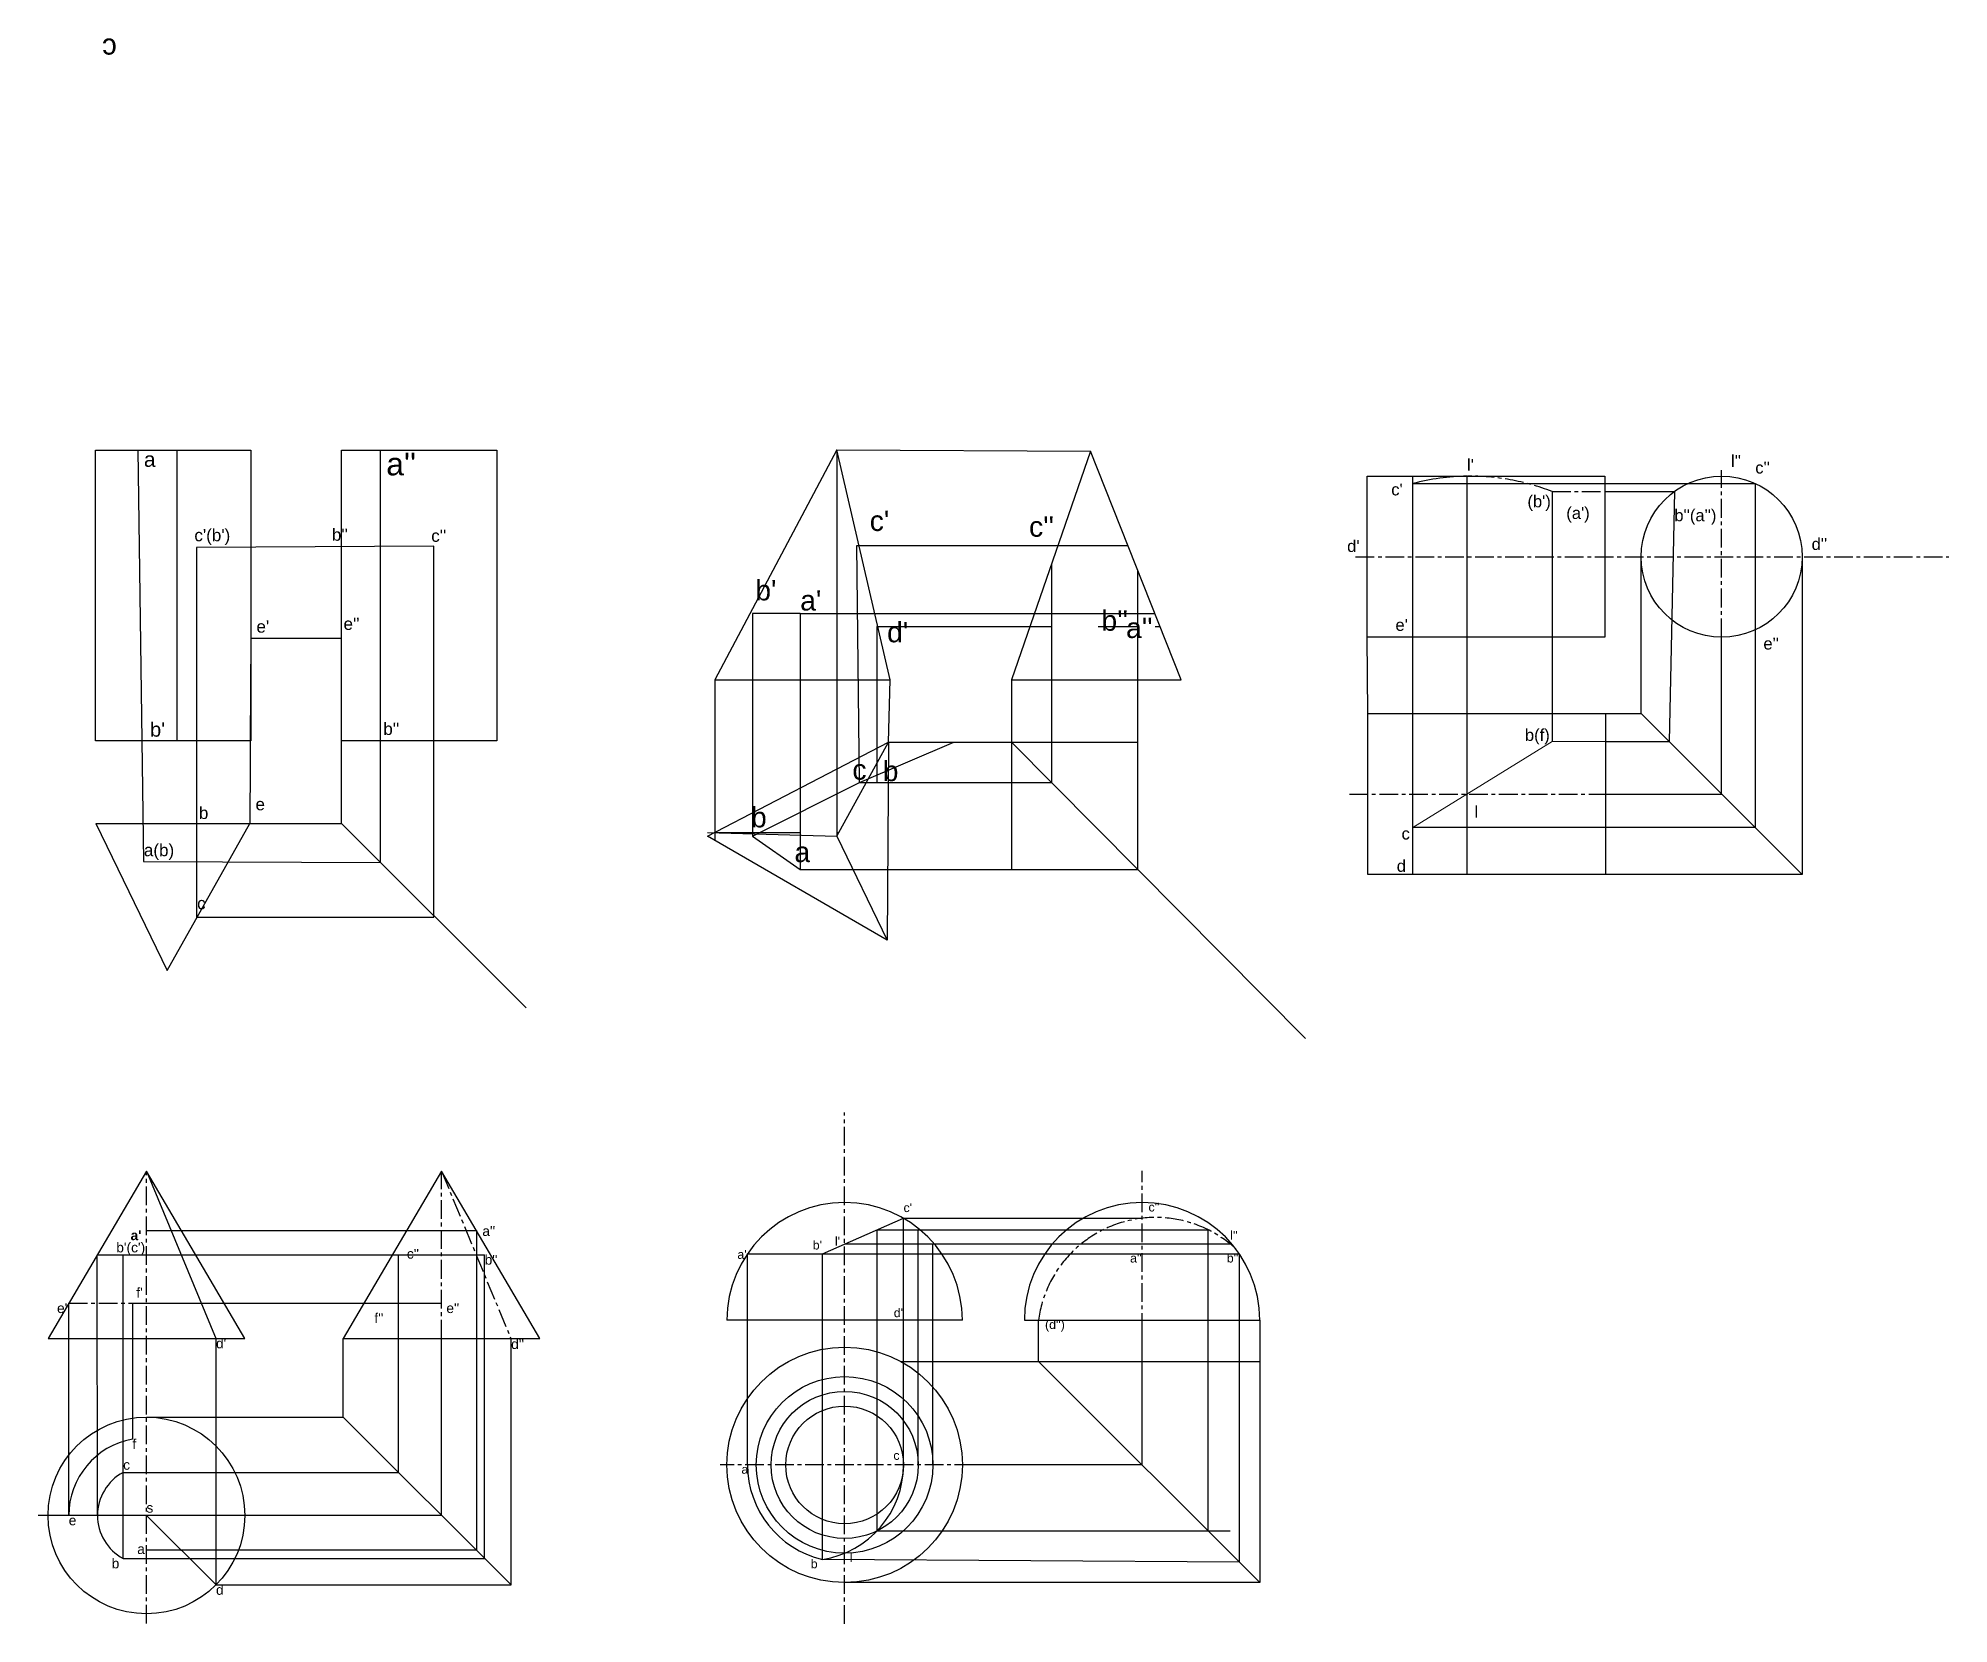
# Model space of a CAD drawing. Header units: millimetres. Extents: x 391 to 3636, y 504 to 3199.
import ezdxf

# ---------------------------------------------------------------- set-up
doc = ezdxf.new("R2010")
doc.units = ezdxf.units.MM
doc.linetypes.add('CENTER', pattern=[50.8, 31.75, -6.35, 6.35, -6.35])
doc.styles.add('Annotative', font='arial.ttf')
doc.styles.get("Standard").update_dxf_attribs({"font": 'arial.ttf'})

msp = doc.modelspace()

# ---------------------------------------------------------------- linework, layer by layer
at = {"color": 3}
for p, q in [((560, 2499), (569.4, 1799.8)), ((1747.3, 2499.4), (1747.3, 1842.7)), ((972.1, 1798), (972.1, 2498.5)), ((2725.4, 2441.9), (3307.3, 2441.9)), ((2817.7, 1777.4), (2817.7, 2454.4)), ((3307.3, 2441.9), (3307.3, 1857.1)), ((2962.1, 2428.3), (2962.1, 2003.6)), ((3051.7, 2428.3), (3169.9, 2428.3)), ((3169.9, 2428.3), (3160.8, 2003.6)), ((1785.9, 1933.7), (1781, 2336.7)), ((1781, 2336.7), (2241.7, 2336.7)), ((659.6, 2333.1), (659.6, 1705)), ((1062.9, 1705), (1062.9, 2335.5)), ((2112.4, 1933.7), (2112.4, 2306)), ((3113.3, 2051.1), (3113.3, 2317.5)), ((3387, 2317.5), (3387, 1777.4)), ((2258.6, 1786.2), (2258.6, 2294.1)), ((1603.9, 2221.2), (1603.9, 1842.7)), ((1685, 2221.2), (1685, 1786.2)), ((1685, 2221.2), (2287.4, 2221.2)), ((752.1, 2179.1), (750, 1864)), ((752.1, 2179.1), (906.3, 2179.1)), ((1815.4, 2199.1), (2112.4, 2199.1)), ((1815.4, 2199.1), (1815.4, 1933.7)), ((2649.3, 2051.1), (2648.2, 2180.7)), ((2725.4, 2051.1), (2725.4, 2180.7)), ((3250.2, 1914.2), (3250.2, 2180.7)), ((1539.9, 2108.1), (1539.9, 1835.6)), ((1835.1, 2002.5), (1837.6, 2108.1)), ((2044.2, 2108.1), (2044.2, 1786.2)), ((3052.9, 2051.1), (3113.3, 2051.1)), ((3113.3, 2051.1), (3387, 1777.4)), ((906.1, 1864), (906.1, 2004.5)), ((1835.1, 2002.5), (2258.6, 2002.5)), ((2044.2, 2002.5), (2543.6, 1498.7)), ((3052.9, 2003.6), (3160.8, 2003.6)), ((1785.9, 1933.7), (2112.4, 1933.7)), ((3052.9, 1914.2), (3250.2, 1914.2)), ((750, 1864), (906.1, 1864)), ((906.1, 1864), (1219.5, 1551)), ((3307.3, 1857.1), (2725.4, 1857.1)), ((569.4, 1799.8), (972.1, 1798)), ((1685, 1786.2), (2258.6, 1786.2)), ((3387, 1777.4), (3052.9, 1777.4)), ((659.6, 1705), (1062.9, 1705)), ((574.5, 1172.7), (1134.9, 1172.7)), ((1134.9, 1172.7), (1134.9, 629.2)), ((1815.5, 661.8), (1815.5, 1173.7)), ((1815.5, 1173.7), (2378.1, 1173.7)), ((1860.5, 1193.3), (2265.8, 1193.3)), ((1885.5, 774.1), (1885.5, 1173.7)), ((2378.1, 661.8), (2378.1, 1173.7)), ((1760.5, 1149.7), (2415.4, 1149.7)), ((1910.5, 774.1), (1910.5, 1149.7)), ((491.3, 688.2), (491, 1131.1)), ((491, 1131.1), (1149, 1131.1)), ((535, 615), (535, 1131.1)), ((1002.6, 761.4), (1002.6, 1131.1)), ((1149, 615), (1149, 1131.1)), ((1595.5, 774.1), (1595.5, 1133.1)), ((1595.5, 1133.1), (2430.8, 1133.1)), ((1722.7, 613.5), (1722.7, 1133.1)), ((2430.8, 1133.1), (2430.8, 609.1)), ((442.6, 688.2), (442.6, 1048.9)), ((550.7, 1048.9), (550.7, 818)), ((574.5, 1048.9), (943.9, 1048.9)), ((2089.8, 950.1), (2089.8, 1020.1)), ((2465.8, 1020.1), (2465.8, 574.1)), ((692.7, 570.1), (692.7, 989)), ((908.7, 855.3), (908.7, 989)), ((1075.8, 688.2), (1075.8, 989)), ((1194, 570.1), (1194, 989)), ((2265.8, 774.1), (2265.8, 1000.5)), ((1855.4, 950.1), (2465.8, 950.1)), ((2089.8, 950.1), (2465.8, 574.1)), ((574.5, 855.3), (908.7, 855.3)), ((908.7, 855.3), (1194, 570.1)), ((535, 761.4), (1002.6, 761.4)), ((2265.8, 774.1), (1979.1, 774.1)), ((1075.8, 688.2), (760.4, 688.2)), ((1815.5, 661.8), (2415.5, 661.8)), ((1134.9, 629.2), (574.5, 629.2)), ((535, 615), (1149, 615)), ((2430.8, 609.1), (1722.7, 613.5)), ((692.7, 570.1), (1194, 570.1)), ((2465.8, 574.1), (1760.5, 574.1))]:
    msp.add_line(p, q, dxfattribs=at)
for p, q in [((1747.3, 2499.4), (1539.9, 2108.1)), ((1837.6, 2108.1), (1747.3, 2499.4)), ((626.2, 2498.5), (626.2, 2004.5)), ((2178.3, 2497.2), (2044.2, 2108.1)), ((2332, 2108.1), (2178.3, 2497.2)), ((1685, 2221.2), (1603.9, 2221.2)), ((1539.9, 2108.1), (1837.6, 2108.1)), ((2044.2, 2108.1), (2332, 2108.1)), ((1527.6, 1842.7), (1835.1, 2002.5)), ((1747.3, 1842.7), (1835.1, 2002.5)), ((1785.9, 1933.7), (1945.8, 2002.5)), ((1835.1, 2002.5), (1832.6, 1665.8)), ((1603.9, 1842.7), (1785.9, 1933.7)), ((488.7, 1864), (750, 1864)), ((488.7, 1864), (609.9, 1614.3)), ((609.9, 1614.3), (750, 1864)), ((1527.6, 1849.1), (1747.3, 1842.7)), ((1832.6, 1665.8), (1527.6, 1842.7)), ((1603.9, 1842.7), (1685, 1786.2)), ((1747.3, 1842.7), (1832.6, 1665.8))]:
    msp.add_line(p, q)
at = {"color": 116, "true_color": 0x136734}
msp.add_line((1747.3, 2499.4), (2178.3, 2497.2), dxfattribs=at)
at = {"lineweight": 30}
for p, q in [((2725.4, 2180.7), (2725.4, 2454.4)), ((2725.4, 1777.4), (2725.4, 2051.1)), ((574.5, 1273.1), (407.4, 989)), ((741.6, 989), (574.5, 1273.1)), ((574.5, 1273.1), (692.7, 987.8)), ((1075.8, 1273.1), (908.7, 989)), ((1242.9, 989), (1075.8, 1273.1)), ((1722.7, 1133.1), (1860.5, 1193.3)), ((1860.5, 774.1), (1860.5, 1193.3)), ((1960.5, 1020.1), (1560.5, 1020.1)), ((2065.8, 1020.1), (2465.8, 1020.1)), ((407.4, 989), (741.6, 989)), ((908.7, 989), (1242.9, 989)), ((760.4, 688.2), (390.7, 688.2)), ((574.5, 688.2), (692.7, 570.1))]:
    msp.add_line(p, q, dxfattribs=at)
at = {"linetype": 'CENTER', "lineweight": 30}
for p, q in [((3250.2, 2180.7), (3250.2, 2464.4)), ((2962.1, 2428.3), (3051.7, 2428.3)), ((2628.4, 2317.5), (3636, 2317.5)), ((2618, 1914.2), (3075.2, 1914.2)), ((1760.5, 504.1), (1760.5, 1372.9)), ((574.5, 504.4), (574.5, 1273.1)), ((1075.8, 989), (1075.8, 1273.1)), ((1075.8, 1273.1), (1194, 987.8)), ((2265.8, 1000.5), (2265.8, 1274.1)), ((442.6, 1048.9), (574.5, 1048.9))]:
    msp.add_line(p, q, dxfattribs=at)
at = {"color": 114, "true_color": 0x139b48}
for p, q in [((1062.9, 2335.5), (659.6, 2333.1)), ((752.1, 2179.1), (752.1, 2004.5)), ((2191.1, 2199.1), (2258.6, 2199.1)), ((2287.9, 2199.1), (2296.1, 2199.1)), ((1539.9, 1849.1), (1685, 1849.1)), ((1747.3, 1849.1), (1750.8, 1849.1))]:
    msp.add_line(p, q, dxfattribs=at)
at = {"color": 0}
msp.add_line((752.1, 2179.1), (750.9, 2004.5), dxfattribs=at)
at = {"lineweight": 18}
for p, q in [((2725.4, 1857.1), (2962.1, 2003.6)), ((2962.1, 2003.6), (3052.9, 2003.6))]:
    msp.add_line(p, q, dxfattribs=at)
at = {"color": 7, "lineweight": 30}
msp.add_line((943.9, 1048.9), (1075.8, 1048.9), dxfattribs=at)
at = {"linetype": 'CENTER'}
for p, q in [((1979.1, 774.1), (1549.1, 774.1)), ((574.5, 688.2), (574.5, 688.2))]:
    msp.add_line(p, q, dxfattribs=at)
for points in [[(488.2, 2498.5), (751.9, 2498.5), (751.9, 2004.5), (488.2, 2004.5)], [(906.1, 2498.5), (1169.8, 2498.5), (1169.8, 2004.5), (906.1, 2004.5)]]:
    msp.add_lwpolyline(points, close=True)
at = {"lineweight": 30}
for points in [[(2648.2, 2454.4), (3051.7, 2454.4), (3051.7, 2180.7), (2648.2, 2180.7)], [(2649.3, 2051.1), (3052.9, 2051.1), (3052.9, 1777.4), (2649.3, 1777.4)]]:
    msp.add_lwpolyline(points, close=True, dxfattribs=at)
for centre, radius in [((3250.2, 2317.5), 136.8), ((1760.5, 774.1), 200), ((1760.5, 774.1), 125), ((574.5, 688.2), 167.1)]:
    msp.add_circle(centre, radius, dxfattribs=at)
at = {"color": 3}
for radius in [150, 100]:
    msp.add_circle((1760.5, 774.1), radius, dxfattribs=at)
at = {"lineweight": 30}
for centre, radius, start, end in [((2822.9, 2069.5), 384.9, 90.7625, 104.6636), ((1760.5, 1020.1), 200, 0, 180), ((2265.8, 1020.1), 200, 0, 180), ((574.5, 688.2), 131.9, 100.4024, 180), ((1760.5, 774.1), 165, 180, 256.7564), ((1698, 774.1), 162.5, 278.7428, 0)]:
    msp.add_arc(centre, radius, start, end, dxfattribs=at)
at = {"linetype": 'CENTER', "lineweight": 30}
for centre, radius, start, end in [((2822.9, 2069.5), 384.9, 68.7905, 90.7625), ((2288.8, 993.9), 200.7, 47.3551, 172.5044)]:
    msp.add_arc(centre, radius, start, end, dxfattribs=at)
at = {"color": 3}
msp.add_arc((574.5, 688.2), 83.2, 118.3413, 241.6587, dxfattribs=at)
for radius, start, end in [(83.2, 314.7659, 315), (131.9, 333.4047, 333.6149)]:
    msp.add_arc((574.5, 688.2), radius, start, end)

# ---------------------------------------------------------------- texts
at = {"color": 0}
msp.add_text('c', height=35.6, rotation=180, dxfattribs=at).set_placement((524.3, 3198.2))
at = {"color": 0, "style": 'Annotative'}
msp.add_text('a', height=25.3, dxfattribs=at).set_placement((570.3, 2470.3))
at = {"color": 0}
for s, height, p in [("a''", 38.63, (981.9, 2455.8)), ("c'(b')", 20.72, (656, 2343.8)), ("b''", 20.72, (889.5, 2344.7)), ("c''", 20.72, (1058.3, 2342.8)), ("e'", 20.72, (761.4, 2188.5)), ("e''", 20.72, (909.3, 2193.2)), ("b'", 24.49, (580.6, 2011.7)), ("b''", 20.72, (976.9, 2014.7)), ('b', 20.7, (663.6, 1871.8)), ('e', 20.7, (759.8, 1886.6)), ('a(b)', 20.72, (570.2, 1808.6)), ('c', 20.7, (660.6, 1718.3))]:
    msp.add_text(s, height=height, dxfattribs=at).set_placement(p)
for s, height, p in [("c'", 34.44, (1803.1, 2361.3)), ("c''", 34.44, (2073.7, 2351.5)), ("b'", 34.44, (1608.7, 2243.3)), ("a'", 34.44, (1685, 2226.1)), ("d'", 34.44, (1832.6, 2172.1)), ("b'' ", 34.44, (2196.7, 2191.7)), ("a''", 34.44, (2238.5, 2179.4)), ('c', 34.4, (1773.6, 1938.6)), ('b', 34.4, (1825.2, 1936.1)), ('b', 34.4, (1601.4, 1857.5)), ('a', 34.4, (1675.2, 1798.5))]:
    msp.add_text(s, height=height).set_placement(p)
at = {"attachment_point": 1}
for s, width, gutter_width, heights, insert, char_height in [("l'", 55.07, 25.2, [0], (2817.7, 2483.7), 20.15), ("l''", 54.551, 25.2, [0], (3266.1, 2490.4), 20.15), ("c''", 71.146, 25.2, [0], (3307.3, 2479), 20.15), ("c'", 36.385, 25.2, [0], (2689, 2441.9), 20.15), ("(b')", 74.073, 25.2, [0], (2920.3, 2421.7), 20.15), ("(a')", 89.637, 25.2, [0], (2986.3, 2401.9), 20.15), ("b''(a'')", 80.383, 25.2, [0], (3169.8, 2398), 20.15), ("d'", 120.648, 25.2, [0], (2614.1, 2345.7), 20.15), ("d''", 89.76, 25.2, [0], (3403, 2349.2), 20.15), ("e'", 51.601, 25.2, [0], (2696.1, 2211.7), 20.15), ("e''", 79.704, 25.2, [0], (3321.1, 2180), 20.15), ('b(f)', 87.075, 25.2, [0], (2916, 2024.7), 20.15), ('l', 81.864, 25.2, [0], (2830.2, 1894.1), 20.2), ('c', 44.321, 25.2, [0], (2706.5, 1857.1), 20.2), ('d', 42.364, 25.2, [0], (2698.3, 1802.2), 20.2), ("c'", 21.13, 12.5, [0], (1860.5, 1218.8), 15), ("c''", 45.632, 12.5, [0], (2276.6, 1219.8), 15), ("{\\fArial|b1|i0|c0|p34;a'}", 26.926, 20.9, [0], (547.6, 1172.7), 16.71), ("a''", 27.52, 20.9, [0], (1145.1, 1179.9), 16.71), ("l''", 60.007, 12.5, [0], (2415.4, 1171.7), 15), ("b'(c')", 25.478, 20.9, [10.2], (523.3, 1152), 16.71), ("c''", 34.484, 20.9, [0], (1016.9, 1141.3), 16.71), ("a'", 35.661, 12.5, [0], (1578.3, 1139.3), 15), ("b'", 16.366, 12.5, [0], (1706.3, 1155.2), 15), ("l'", 33.024, 12.5, [0], (1744, 1161.9), 15), ("b''", 113.886, 20.9, [0], (1149, 1131.1), 16.71), ("a''", 34.816, 12.5, [0], (2245.4, 1133.1), 15), ("b''", 21.148, 12.5, [0], (2409.7, 1133.1), 15), ("f'", 16.682, 20.9, [0], (557.3, 1075.3), 16.71), ("e'", 9.811, 20.9, [0], (422.7, 1048.9), 16.71), ("e''", 36.117, 20.9, [0], (1084, 1048.9), 16.71), ("d'", 27.474, 12.5, [0], (1844, 1040.2), 15), ("f''", 22.776, 20.9, [0], (961.6, 1031.9), 16.71), ("(d'')", 31.705, 12.5, [0], (2100.9, 1020.1), 15), ("d'", 27.098, 20.9, [0], (692.7, 989), 16.71), ("d''", 66.975, 20.9, [0], (1194, 987.8), 16.71), ('f', 16.751, 20.9, [0], (550.7, 818), 16.7), ('c', 19.796, 20.9, [0], (535, 782.6), 16.7), ('c', 30.903, 12.5, [0], (1843.3, 797.7), 15), ('a', 19.872, 12.5, [0], (1585.2, 774.1), 15), ('e', 11.959, 20.9, [0], (442.6, 688.2), 16.7), ('s', 1.03, 20.9, [0], (574.5, 709.6), 16.7), ('l', 33.5, 12.5, [0], (1769.2, 624.3), 15), ('b', 19.575, 20.9, [0], (515.5, 615), 16.7), ('b', 19.745, 12.5, [0], (1702.9, 613.5), 15), ('d', 7.599028639687751e-13, 20.9, [0], (692.7, 570.1), 16.7)]:
    msp.add_mtext_dynamic_manual_height_columns(s, width=width, gutter_width=gutter_width, heights=heights, dxfattribs=dict(at, insert=insert, char_height=char_height))
at = {"insert": (558.9, 639.4), "char_height": 16.7, "attachment_point": 1}
msp.add_mtext('a', dxfattribs=at)

doc.saveas('drawing.dxf')
